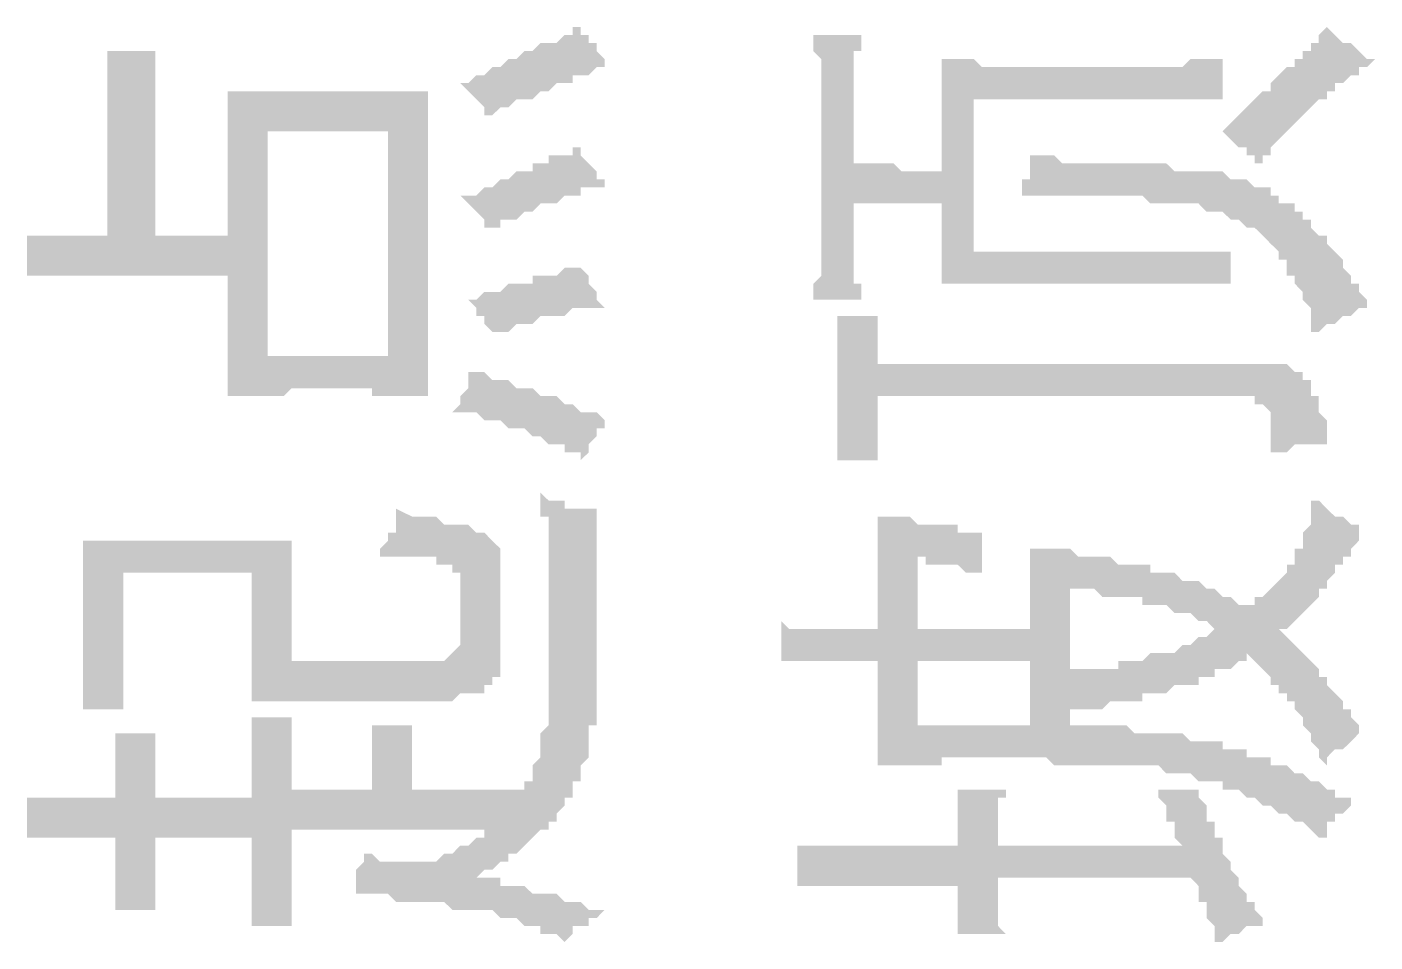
# Model space of a CAD drawing. Header units: millimetres. Extents: x 6156 to 7119, y 3162 to 3647.
# Drawn here: x 6662.02 to 6672.69, y 3460.04 to 3467.28 of the extents above; entities that cross this region are included whole.
import ezdxf

# ---------------------------------------------------------------- set-up
doc = ezdxf.new("R2010")
doc.units = ezdxf.units.MM
doc.layers.add('图层1', color=7, linetype='Continuous')

msp = doc.modelspace()

# ---------------------------------------------------------------- hatches: boundary and pattern name
at = {"layer": '图层1', "transparency": 33554559}
h = msp.add_hatch(color=256, dxfattribs=at)
h.paths.add_polyline_path([(6662.023, 3465.625), (6662.087, 3465.625), (6662.087, 3465.625), (6662.15, 3465.625), (6662.214, 3465.625), (6662.214, 3465.625), (6662.277, 3465.625), (6662.341, 3465.625), (6662.404, 3465.625), (6662.468, 3465.625), (6662.531, 3465.625), (6662.595, 3465.625), (6662.658, 3465.625), (6662.658, 3465.625), (6662.658, 3466.577), (6662.658, 3466.577), (6662.658, 3466.64), (6662.658, 3466.704), (6662.658, 3466.704), (6662.658, 3466.767), (6662.658, 3466.767), (6662.658, 3466.831), (6662.658, 3466.831), (6662.658, 3466.894), (6662.658, 3466.958), (6662.658, 3466.958), (6662.658, 3467.021), (6662.658, 3467.085), (6663.039, 3467.085), (6663.039, 3467.021), (6663.039, 3466.958), (6663.039, 3466.958), (6663.039, 3466.894), (6663.039, 3466.894), (6663.039, 3466.831), (6663.039, 3466.767), (6663.039, 3466.767), (6663.039, 3466.704), (6663.039, 3466.704), (6663.039, 3466.64), (6663.039, 3466.577), (6663.039, 3466.577), (6663.039, 3465.625), (6663.611, 3465.625), (6663.611, 3466.767), (6663.674, 3466.767), (6663.674, 3466.767), (6663.738, 3466.767), (6663.801, 3466.767), (6663.865, 3466.767), (6663.865, 3466.767), (6663.928, 3466.767), (6663.992, 3466.767), (6664.055, 3466.767), (6664.119, 3466.767), (6664.119, 3466.767), (6664.182, 3466.767), (6664.246, 3466.767), (6664.309, 3466.767), (6664.373, 3466.767), (6664.373, 3466.767), (6664.436, 3466.767), (6664.5, 3466.767), (6664.563, 3466.767), (6664.627, 3466.767), (6664.627, 3466.767), (6664.69, 3466.767), (6664.754, 3466.767), (6664.817, 3466.767), (6664.881, 3466.767), (6664.881, 3466.767), (6664.944, 3466.767), (6665.008, 3466.767), (6665.071, 3466.767), (6665.071, 3466.767), (6665.135, 3466.767), (6665.198, 3466.767), (6665.198, 3466.767), (6665.198, 3464.355), (6665.135, 3464.355), (6665.135, 3464.355), (6665.071, 3464.355), (6665.008, 3464.355), (6664.944, 3464.355), (6664.944, 3464.355), (6664.881, 3464.355), (6664.817, 3464.355), (6664.754, 3464.355), (6664.754, 3464.418), (6664.69, 3464.418), (6664.627, 3464.418), (6664.563, 3464.418), (6664.5, 3464.418), (6664.436, 3464.418), (6664.436, 3464.418), (6664.373, 3464.418), (6664.309, 3464.418), (6664.246, 3464.418), (6664.182, 3464.418), (6664.182, 3464.418), (6664.119, 3464.418), (6664.055, 3464.355), (6663.992, 3464.355), (6663.928, 3464.355), (6663.928, 3464.355), (6663.865, 3464.355), (6663.801, 3464.355), (6663.738, 3464.355), (6663.738, 3464.355), (6663.674, 3464.355), (6663.611, 3464.355), (6663.611, 3464.355), (6663.611, 3465.307), (6662.595, 3465.307), (6662.531, 3465.307), (6662.468, 3465.307), (6662.404, 3465.307), (6662.341, 3465.307), (6662.341, 3465.307), (6662.277, 3465.307), (6662.214, 3465.307), (6662.15, 3465.307), (6662.15, 3465.307), (6662.087, 3465.307), (6662.023, 3465.307), (6662.023, 3465.625)], flags=0)
h.paths.add_polyline_path([(6664.881, 3466.45), (6663.928, 3466.45), (6663.928, 3464.672), (6664.881, 3464.672)], flags=0)
h.paths.add_polyline_path([(6665.516, 3464.545), (6665.579, 3464.545), (6665.643, 3464.545), (6665.706, 3464.482), (6665.77, 3464.482), (6665.833, 3464.482), (6665.897, 3464.418), (6665.96, 3464.418), (6666.024, 3464.418), (6666.087, 3464.355), (6666.087, 3464.355), (6666.151, 3464.355), (6666.214, 3464.355), (6666.278, 3464.291), (6666.278, 3464.291), (6666.341, 3464.291), (6666.341, 3464.291), (6666.404, 3464.228), (6666.468, 3464.228), (6666.468, 3464.228), (6666.531, 3464.228), (6666.531, 3464.228), (6666.595, 3464.164), (6666.595, 3464.164), (6666.595, 3464.164), (6666.595, 3464.164), (6666.595, 3464.101), (6666.531, 3464.101), (6666.531, 3464.037), (6666.531, 3464.037), (6666.468, 3463.974), (6666.468, 3463.974), (6666.468, 3463.91), (6666.404, 3463.847), (6666.404, 3463.91), (6666.341, 3463.91), (6666.341, 3463.91), (6666.278, 3463.91), (6666.278, 3463.974), (6666.214, 3463.974), (6666.214, 3463.974), (6666.151, 3463.974), (6666.087, 3464.037), (6666.087, 3464.037), (6666.024, 3464.037), (6665.96, 3464.101), (6665.96, 3464.101), (6665.897, 3464.101), (6665.833, 3464.101), (6665.77, 3464.164), (6665.706, 3464.164), (6665.706, 3464.164), (6665.643, 3464.164), (6665.579, 3464.228), (6665.516, 3464.228), (6665.452, 3464.228), (6665.389, 3464.228), (6665.452, 3464.291), (6665.452, 3464.291), (6665.452, 3464.355), (6665.452, 3464.355), (6665.516, 3464.418), (6665.516, 3464.418), (6665.516, 3464.482), (6665.516, 3464.545), (6665.516, 3464.545), (6665.516, 3464.545)], flags=0)
h.paths.add_polyline_path([(6665.452, 3466.831), (6665.516, 3466.831), (6665.579, 3466.894), (6665.579, 3466.894), (6665.643, 3466.894), (6665.706, 3466.958), (6665.77, 3466.958), (6665.77, 3466.958), (6665.833, 3467.021), (6665.897, 3467.021), (6665.897, 3467.021), (6665.96, 3467.085), (6666.024, 3467.085), (6666.024, 3467.085), (6666.087, 3467.148), (6666.151, 3467.148), (6666.151, 3467.148), (6666.214, 3467.148), (6666.278, 3467.212), (6666.278, 3467.212), (6666.341, 3467.212), (6666.341, 3467.275), (6666.404, 3467.275), (6666.404, 3467.275), (6666.404, 3467.212), (6666.468, 3467.212), (6666.468, 3467.212), (6666.468, 3467.148), (6666.531, 3467.148), (6666.531, 3467.085), (6666.531, 3467.085), (6666.595, 3467.021), (6666.595, 3466.958), (6666.595, 3466.958), (6666.531, 3466.958), (6666.531, 3466.958), (6666.468, 3466.894), (6666.468, 3466.894), (6666.404, 3466.894), (6666.341, 3466.894), (6666.341, 3466.831), (6666.278, 3466.831), (6666.214, 3466.831), (6666.214, 3466.831), (6666.151, 3466.767), (6666.087, 3466.767), (6666.087, 3466.767), (6666.024, 3466.704), (6665.96, 3466.704), (6665.897, 3466.704), (6665.833, 3466.64), (6665.833, 3466.64), (6665.77, 3466.64), (6665.706, 3466.577), (6665.706, 3466.577), (6665.643, 3466.577), (6665.643, 3466.64), (6665.579, 3466.704), (6665.579, 3466.704), (6665.516, 3466.767), (6665.516, 3466.767), (6665.516, 3466.767), (6665.452, 3466.831)], flags=0)
h.paths.add_polyline_path([(6666.595, 3466.006), (6666.531, 3466.006), (6666.531, 3466.006), (6666.468, 3466.006), (6666.404, 3466.006), (6666.404, 3465.942), (6666.341, 3465.942), (6666.278, 3465.942), (6666.278, 3465.942), (6666.214, 3465.879), (6666.151, 3465.879), (6666.151, 3465.879), (6666.087, 3465.879), (6666.024, 3465.815), (6665.96, 3465.815), (6665.96, 3465.815), (6665.897, 3465.752), (6665.833, 3465.752), (6665.77, 3465.752), (6665.77, 3465.688), (6665.706, 3465.688), (6665.706, 3465.688), (6665.643, 3465.688), (6665.643, 3465.752), (6665.643, 3465.752), (6665.579, 3465.815), (6665.579, 3465.815), (6665.516, 3465.879), (6665.516, 3465.879), (6665.452, 3465.942), (6665.579, 3465.942), (6665.643, 3466.006), (6665.706, 3466.006), (6665.77, 3466.069), (6665.77, 3466.069), (6665.833, 3466.069), (6665.897, 3466.133), (6665.96, 3466.133), (6666.024, 3466.133), (6666.024, 3466.196), (6666.087, 3466.196), (6666.151, 3466.196), (6666.151, 3466.26), (6666.214, 3466.26), (6666.214, 3466.26), (6666.278, 3466.26), (6666.278, 3466.26), (6666.341, 3466.26), (6666.341, 3466.323), (6666.404, 3466.323), (6666.404, 3466.323), (6666.404, 3466.26), (6666.404, 3466.26), (6666.468, 3466.196), (6666.468, 3466.196), (6666.531, 3466.133), (6666.531, 3466.133), (6666.531, 3466.069), (6666.595, 3466.069), (6666.595, 3466.006)], flags=0)
h.paths.add_polyline_path([(6666.595, 3465.053), (6666.531, 3465.053), (6666.531, 3465.053), (6666.531, 3465.053), (6666.468, 3465.053), (6666.404, 3465.053), (6666.404, 3465.053), (6666.341, 3465.053), (6666.341, 3465.053), (6666.278, 3464.99), (6666.214, 3464.99), (6666.151, 3464.99), (6666.151, 3464.99), (6666.087, 3464.99), (6666.024, 3464.926), (6665.96, 3464.926), (6665.897, 3464.926), (6665.833, 3464.863), (6665.77, 3464.863), (6665.706, 3464.863), (6665.706, 3464.863), (6665.643, 3464.926), (6665.643, 3464.926), (6665.643, 3464.99), (6665.579, 3464.99), (6665.579, 3465.053), (6665.579, 3465.053), (6665.516, 3465.117), (6665.579, 3465.117), (6665.643, 3465.18), (6665.706, 3465.18), (6665.77, 3465.18), (6665.833, 3465.244), (6665.897, 3465.244), (6665.96, 3465.244), (6666.024, 3465.244), (6666.024, 3465.307), (6666.087, 3465.307), (6666.151, 3465.307), (6666.151, 3465.307), (6666.214, 3465.307), (6666.278, 3465.371), (6666.278, 3465.371), (6666.341, 3465.371), (6666.341, 3465.371), (6666.404, 3465.371), (6666.404, 3465.371), (6666.404, 3465.371), (6666.404, 3465.371), (6666.468, 3465.307), (6666.468, 3465.307), (6666.468, 3465.244), (6666.468, 3465.244), (6666.531, 3465.18), (6666.531, 3465.117), (6666.531, 3465.117), (6666.595, 3465.053)], flags=0)
h = msp.add_hatch(color=256, dxfattribs=at)
h.paths.add_polyline_path([(6669.262, 3465.879), (6669.199, 3465.879), (6669.135, 3465.879), (6669.072, 3465.879), (6669.008, 3465.879), (6669.008, 3465.879), (6668.945, 3465.879), (6668.881, 3465.879), (6668.818, 3465.879), (6668.754, 3465.879), (6668.754, 3465.879), (6668.691, 3465.879), (6668.627, 3465.879), (6668.564, 3465.879), (6668.564, 3465.625), (6668.564, 3465.561), (6668.564, 3465.561), (6668.564, 3465.498), (6668.564, 3465.498), (6668.564, 3465.434), (6668.564, 3465.434), (6668.564, 3465.371), (6668.564, 3465.371), (6668.564, 3465.307), (6668.564, 3465.244), (6668.627, 3465.244), (6668.627, 3465.18), (6668.627, 3465.117), (6668.246, 3465.117), (6668.246, 3465.18), (6668.246, 3465.244), (6668.246, 3465.244), (6668.31, 3465.307), (6668.31, 3465.307), (6668.31, 3465.371), (6668.31, 3465.434), (6668.31, 3465.434), (6668.31, 3465.498), (6668.31, 3465.498), (6668.31, 3465.561), (6668.31, 3465.561), (6668.31, 3465.625), (6668.31, 3466.704), (6668.31, 3466.704), (6668.31, 3466.767), (6668.31, 3466.831), (6668.31, 3466.831), (6668.31, 3466.894), (6668.31, 3466.894), (6668.31, 3466.958), (6668.31, 3467.021), (6668.31, 3467.021), (6668.246, 3467.085), (6668.246, 3467.085), (6668.246, 3467.148), (6668.246, 3467.148), (6668.246, 3467.212), (6668.627, 3467.212), (6668.627, 3467.148), (6668.627, 3467.085), (6668.564, 3467.085), (6668.564, 3467.021), (6668.564, 3467.021), (6668.564, 3466.958), (6668.564, 3466.958), (6668.564, 3466.894), (6668.564, 3466.831), (6668.564, 3466.831), (6668.564, 3466.767), (6668.564, 3466.767), (6668.564, 3466.704), (6668.564, 3466.704), (6668.564, 3466.196), (6668.627, 3466.196), (6668.691, 3466.196), (6668.754, 3466.196), (6668.754, 3466.196), (6668.818, 3466.196), (6668.881, 3466.196), (6668.945, 3466.133), (6668.945, 3466.133), (6669.008, 3466.133), (6669.072, 3466.133), (6669.135, 3466.133), (6669.199, 3466.133), (6669.199, 3466.133), (6669.262, 3466.133), (6669.262, 3467.021), (6669.262, 3467.021), (6669.262, 3467.021), (6669.326, 3467.021), (6669.326, 3467.021), (6669.389, 3467.021), (6669.453, 3467.021), (6669.453, 3467.021), (6669.516, 3467.021), (6669.58, 3466.958), (6669.58, 3466.958), (6669.643, 3466.958), (6669.707, 3466.958), (6669.77, 3466.958), (6669.834, 3466.958), (6669.897, 3466.958), (6669.897, 3466.958), (6669.961, 3466.958), (6670.024, 3466.958), (6670.088, 3466.958), (6670.215, 3466.958), (6670.278, 3466.958), (6670.342, 3466.958), (6670.342, 3466.958), (6670.405, 3466.958), (6670.469, 3466.958), (6670.532, 3466.958), (6670.596, 3466.958), (6670.659, 3466.958), (6670.723, 3466.958), (6670.786, 3466.958), (6670.85, 3466.958), (6670.913, 3466.958), (6670.977, 3466.958), (6671.04, 3466.958), (6671.104, 3466.958), (6671.104, 3466.958), (6671.167, 3466.958), (6671.23, 3467.021), (6671.23, 3467.021), (6671.294, 3467.021), (6671.357, 3467.021), (6671.357, 3467.021), (6671.421, 3467.021), (6671.421, 3467.021), (6671.484, 3467.021), (6671.484, 3467.021), (6671.484, 3467.021), (6671.484, 3466.704), (6669.516, 3466.704), (6669.516, 3465.498), (6671.548, 3465.498), (6671.548, 3465.244), (6671.548, 3465.244), (6671.484, 3465.244), (6671.484, 3465.244), (6671.421, 3465.244), (6671.357, 3465.244), (6671.357, 3465.244), (6671.294, 3465.244), (6671.23, 3465.244), (6671.23, 3465.244), (6671.167, 3465.244), (6671.104, 3465.244), (6671.104, 3465.244), (6671.04, 3465.244), (6670.977, 3465.244), (6670.913, 3465.244), (6670.85, 3465.244), (6670.786, 3465.244), (6670.723, 3465.244), (6670.659, 3465.244), (6670.596, 3465.244), (6670.532, 3465.244), (6670.469, 3465.244), (6670.405, 3465.244), (6670.405, 3465.244), (6670.342, 3465.244), (6670.278, 3465.244), (6670.151, 3465.244), (6670.088, 3465.244), (6670.024, 3465.244), (6669.961, 3465.244), (6669.961, 3465.244), (6669.897, 3465.244), (6669.834, 3465.244), (6669.77, 3465.244), (6669.707, 3465.244), (6669.643, 3465.244), (6669.58, 3465.244), (6669.58, 3465.244), (6669.516, 3465.244), (6669.453, 3465.244), (6669.453, 3465.244), (6669.389, 3465.244), (6669.389, 3465.244), (6669.326, 3465.244), (6669.326, 3465.244), (6669.262, 3465.244), (6669.262, 3465.244), (6669.262, 3465.244)], flags=0)
h.paths.add_polyline_path([(6668.437, 3463.847), (6668.437, 3463.91), (6668.437, 3463.91), (6668.437, 3463.974), (6668.437, 3464.037), (6668.437, 3464.037), (6668.437, 3464.101), (6668.437, 3464.101), (6668.437, 3464.164), (6668.437, 3464.228), (6668.437, 3464.228), (6668.437, 3464.609), (6668.437, 3464.672), (6668.437, 3464.736), (6668.437, 3464.736), (6668.437, 3464.799), (6668.437, 3464.799), (6668.437, 3464.863), (6668.437, 3464.926), (6668.437, 3464.926), (6668.437, 3464.99), (6668.437, 3464.99), (6668.754, 3464.99), (6668.754, 3464.99), (6668.754, 3464.926), (6668.754, 3464.863), (6668.754, 3464.863), (6668.754, 3464.799), (6668.754, 3464.736), (6668.754, 3464.736), (6668.754, 3464.672), (6668.754, 3464.672), (6668.754, 3464.609), (6668.754, 3464.609), (6671.738, 3464.609), (6671.802, 3464.609), (6671.802, 3464.609), (6671.865, 3464.609), (6671.929, 3464.609), (6671.992, 3464.609), (6671.992, 3464.609), (6672.056, 3464.545), (6672.119, 3464.545), (6672.119, 3464.545), (6672.119, 3464.482), (6672.183, 3464.482), (6672.183, 3464.418), (6672.183, 3464.418), (6672.183, 3464.418), (6672.183, 3464.355), (6672.246, 3464.355), (6672.246, 3464.291), (6672.246, 3464.291), (6672.246, 3464.228), (6672.246, 3464.228), (6672.31, 3464.164), (6672.31, 3464.101), (6672.31, 3464.101), (6672.31, 3464.037), (6672.31, 3464.037), (6672.31, 3463.974), (6672.31, 3463.974), (6672.246, 3463.974), (6672.183, 3463.974), (6672.119, 3463.974), (6672.119, 3463.974), (6672.056, 3463.974), (6671.992, 3463.91), (6671.929, 3463.91), (6671.929, 3463.91), (6671.865, 3463.91), (6671.865, 3463.91), (6671.865, 3463.91), (6671.865, 3463.974), (6671.865, 3464.037), (6671.865, 3464.037), (6671.865, 3464.101), (6671.865, 3464.164), (6671.865, 3464.164), (6671.865, 3464.228), (6671.865, 3464.228), (6671.865, 3464.228), (6671.865, 3464.228), (6671.802, 3464.291), (6671.802, 3464.291), (6671.738, 3464.291), (6671.738, 3464.355), (6671.675, 3464.355), (6671.611, 3464.355), (6671.548, 3464.355), (6668.754, 3464.355), (6668.754, 3464.291), (6668.754, 3464.228), (6668.754, 3464.228), (6668.754, 3464.164), (6668.754, 3464.101), (6668.754, 3464.101), (6668.754, 3464.037), (6668.754, 3464.037), (6668.754, 3463.974), (6668.754, 3463.974), (6668.754, 3463.91), (6668.754, 3463.91), (6668.754, 3463.847)], flags=0)
h.paths.add_polyline_path([(6672.627, 3465.053), (6672.564, 3465.053), (6672.564, 3465.053), (6672.5, 3464.99), (6672.437, 3464.99), (6672.437, 3464.99), (6672.373, 3464.926), (6672.373, 3464.926), (6672.31, 3464.926), (6672.246, 3464.863), (6672.246, 3464.863), (6672.246, 3464.863), (6672.183, 3464.863), (6672.183, 3464.926), (6672.183, 3464.99), (6672.183, 3464.99), (6672.183, 3465.053), (6672.119, 3465.117), (6672.119, 3465.117), (6672.119, 3465.18), (6672.119, 3465.18), (6672.056, 3465.244), (6672.056, 3465.244), (6672.056, 3465.307), (6671.992, 3465.307), (6671.992, 3465.371), (6671.992, 3465.371), (6671.992, 3465.434), (6671.929, 3465.434), (6671.929, 3465.498), (6671.929, 3465.498), (6671.865, 3465.561), (6671.865, 3465.561), (6671.802, 3465.625), (6671.802, 3465.625), (6671.738, 3465.688), (6671.738, 3465.688), (6671.675, 3465.688), (6671.611, 3465.752), (6671.611, 3465.752), (6671.548, 3465.752), (6671.484, 3465.815), (6671.484, 3465.815), (6671.421, 3465.815), (6671.421, 3465.815), (6671.357, 3465.815), (6671.357, 3465.815), (6671.294, 3465.879), (6671.23, 3465.879), (6671.23, 3465.879), (6671.167, 3465.879), (6671.104, 3465.879), (6671.04, 3465.879), (6670.977, 3465.879), (6670.977, 3465.879), (6670.913, 3465.879), (6670.85, 3465.942), (6670.786, 3465.942), (6670.723, 3465.942), (6670.723, 3465.942), (6670.659, 3465.942), (6670.659, 3465.942), (6670.596, 3465.942), (6670.532, 3465.942), (6670.469, 3465.942), (6670.405, 3465.942), (6670.405, 3465.942), (6670.342, 3465.942), (6670.278, 3465.942), (6670.215, 3465.942), (6670.215, 3465.942), (6670.151, 3465.942), (6670.088, 3465.942), (6670.024, 3465.942), (6669.961, 3465.942), (6669.897, 3465.942), (6669.897, 3465.942), (6669.897, 3465.942), (6669.897, 3466.006), (6669.897, 3466.069), (6669.961, 3466.069), (6669.961, 3466.133), (6669.961, 3466.133), (6669.961, 3466.196), (6669.961, 3466.196), (6669.961, 3466.26), (6669.961, 3466.26), (6670.024, 3466.26), (6670.024, 3466.26), (6670.088, 3466.26), (6670.151, 3466.26), (6670.151, 3466.26), (6670.215, 3466.196), (6670.278, 3466.196), (6670.342, 3466.196), (6670.405, 3466.196), (6670.405, 3466.196), (6670.469, 3466.196), (6670.532, 3466.196), (6670.596, 3466.196), (6670.659, 3466.196), (6670.723, 3466.196), (6670.723, 3466.196), (6670.786, 3466.196), (6670.85, 3466.196), (6670.913, 3466.196), (6670.913, 3466.196), (6670.977, 3466.196), (6671.04, 3466.196), (6671.104, 3466.133), (6671.167, 3466.133), (6671.167, 3466.133), (6671.23, 3466.133), (6671.294, 3466.133), (6671.357, 3466.133), (6671.357, 3466.133), (6671.421, 3466.133), (6671.421, 3466.133), (6671.484, 3466.133), (6671.548, 3466.069), (6671.611, 3466.069), (6671.611, 3466.069), (6671.675, 3466.069), (6671.738, 3466.006), (6671.738, 3466.006), (6671.802, 3466.006), (6671.865, 3466.006), (6671.865, 3465.942), (6671.929, 3465.942), (6671.929, 3465.879), (6671.992, 3465.879), (6672.056, 3465.879), (6672.056, 3465.815), (6672.119, 3465.815), (6672.119, 3465.815), (6672.119, 3465.752), (6672.183, 3465.752), (6672.183, 3465.688), (6672.183, 3465.688), (6672.246, 3465.625), (6672.246, 3465.625), (6672.31, 3465.625), (6672.31, 3465.561), (6672.31, 3465.561), (6672.373, 3465.498), (6672.373, 3465.498), (6672.437, 3465.434), (6672.437, 3465.434), (6672.437, 3465.371), (6672.5, 3465.307), (6672.5, 3465.307), (6672.5, 3465.244), (6672.564, 3465.244), (6672.564, 3465.18), (6672.564, 3465.18), (6672.627, 3465.117), (6672.627, 3465.053), (6672.627, 3465.053)], flags=0)
h.paths.add_polyline_path([(6671.484, 3466.45), (6671.484, 3466.45), (6671.548, 3466.514), (6671.548, 3466.514), (6671.548, 3466.514), (6671.611, 3466.577), (6671.611, 3466.577), (6671.675, 3466.64), (6671.675, 3466.64), (6671.738, 3466.704), (6671.738, 3466.704), (6671.802, 3466.767), (6671.865, 3466.767), (6671.865, 3466.831), (6671.865, 3466.831), (6671.929, 3466.894), (6671.929, 3466.894), (6671.992, 3466.958), (6671.992, 3466.958), (6672.056, 3466.958), (6672.056, 3467.021), (6672.119, 3467.021), (6672.119, 3467.085), (6672.183, 3467.085), (6672.183, 3467.148), (6672.246, 3467.148), (6672.246, 3467.212), (6672.246, 3467.212), (6672.31, 3467.275), (6672.31, 3467.275), (6672.373, 3467.212), (6672.373, 3467.212), (6672.437, 3467.148), (6672.437, 3467.148), (6672.5, 3467.148), (6672.564, 3467.085), (6672.564, 3467.085), (6672.627, 3467.021), (6672.627, 3467.021), (6672.691, 3467.021), (6672.627, 3466.958), (6672.564, 3466.958), (6672.564, 3466.894), (6672.5, 3466.894), (6672.437, 3466.831), (6672.437, 3466.831), (6672.373, 3466.831), (6672.373, 3466.767), (6672.31, 3466.767), (6672.31, 3466.704), (6672.246, 3466.704), (6672.246, 3466.704), (6672.183, 3466.64), (6672.183, 3466.64), (6672.119, 3466.577), (6672.119, 3466.577), (6672.119, 3466.577), (6672.056, 3466.514), (6672.056, 3466.514), (6671.992, 3466.45), (6671.992, 3466.45), (6671.929, 3466.387), (6671.929, 3466.387), (6671.865, 3466.323), (6671.865, 3466.323), (6671.865, 3466.26), (6671.802, 3466.26), (6671.802, 3466.196), (6671.738, 3466.196), (6671.738, 3466.26), (6671.675, 3466.26), (6671.675, 3466.323), (6671.611, 3466.323), (6671.611, 3466.323), (6671.548, 3466.387), (6671.548, 3466.387), (6671.484, 3466.45), (6671.484, 3466.45)], flags=0)
h = msp.add_hatch(color=256, dxfattribs=at)
h.paths.add_polyline_path([(6666.278, 3460.037), (6666.278, 3460.037), (6666.214, 3460.1), (6666.151, 3460.1), (6666.087, 3460.1), (6666.087, 3460.164), (6666.024, 3460.164), (6665.96, 3460.164), (6665.96, 3460.164), (6665.897, 3460.227), (6665.833, 3460.227), (6665.833, 3460.227), (6665.77, 3460.227), (6665.77, 3460.227), (6665.706, 3460.291), (6665.643, 3460.291), (6665.643, 3460.291), (6665.579, 3460.291), (6665.516, 3460.291), (6665.452, 3460.291), (6665.389, 3460.291), (6665.325, 3460.354), (6665.325, 3460.354), (6665.262, 3460.354), (6665.262, 3460.354), (6665.198, 3460.354), (6665.135, 3460.354), (6665.135, 3460.354), (6665.071, 3460.354), (6665.008, 3460.354), (6664.944, 3460.354), (6664.881, 3460.418), (6664.881, 3460.418), (6664.817, 3460.418), (6664.754, 3460.418), (6664.69, 3460.418), (6664.627, 3460.418), (6664.627, 3460.418), (6664.627, 3460.481), (6664.627, 3460.481), (6664.627, 3460.545), (6664.627, 3460.545), (6664.627, 3460.608), (6664.627, 3460.608), (6664.69, 3460.672), (6664.69, 3460.735), (6664.69, 3460.735), (6664.69, 3460.735), (6664.754, 3460.735), (6664.754, 3460.735), (6664.817, 3460.672), (6664.881, 3460.672), (6664.944, 3460.672), (6665.008, 3460.672), (6665.008, 3460.672), (6665.071, 3460.672), (6665.135, 3460.672), (6665.135, 3460.672), (6665.198, 3460.672), (6665.262, 3460.672), (6665.262, 3460.672), (6665.325, 3460.735), (6665.325, 3460.735), (6665.389, 3460.735), (6665.452, 3460.799), (6665.452, 3460.799), (6665.516, 3460.799), (6665.579, 3460.862), (6665.579, 3460.862), (6665.643, 3460.862), (6665.643, 3460.926), (6665.706, 3460.926), (6665.706, 3460.926), (6665.706, 3460.926), (6664.119, 3460.926), (6664.119, 3460.926), (6664.119, 3460.862), (6664.119, 3460.799), (6664.119, 3460.735), (6664.119, 3460.672), (6664.119, 3460.672), (6664.119, 3460.608), (6664.119, 3460.545), (6664.119, 3460.545), (6664.119, 3460.481), (6664.119, 3460.418), (6664.119, 3460.418), (6664.119, 3460.354), (6664.119, 3460.354), (6664.119, 3460.291), (6664.119, 3460.291), (6664.119, 3460.291), (6664.119, 3460.227), (6664.119, 3460.227), (6664.119, 3460.164), (6664.119, 3460.164), (6663.801, 3460.164), (6663.801, 3460.227), (6663.801, 3460.227), (6663.801, 3460.227), (6663.801, 3460.291), (6663.801, 3460.291), (6663.801, 3460.354), (6663.801, 3460.354), (6663.801, 3460.418), (6663.801, 3460.418), (6663.801, 3460.481), (6663.801, 3460.545), (6663.801, 3460.545), (6663.801, 3460.608), (6663.801, 3460.672), (6663.801, 3460.672), (6663.801, 3460.735), (6663.801, 3460.799), (6663.801, 3460.862), (6663.801, 3460.862), (6663.039, 3460.862), (6663.039, 3460.862), (6663.039, 3460.799), (6663.039, 3460.799), (6663.039, 3460.735), (6663.039, 3460.672), (6663.039, 3460.672), (6663.039, 3460.608), (6663.039, 3460.608), (6663.039, 3460.545), (6663.039, 3460.481), (6663.039, 3460.481), (6663.039, 3460.418), (6663.039, 3460.418), (6663.039, 3460.354), (6663.039, 3460.354), (6663.039, 3460.291), (6662.722, 3460.291), (6662.722, 3460.354), (6662.722, 3460.354), (6662.722, 3460.354), (6662.722, 3460.418), (6662.722, 3460.418), (6662.722, 3460.481), (6662.722, 3460.545), (6662.722, 3460.545), (6662.722, 3460.608), (6662.722, 3460.608), (6662.722, 3460.672), (6662.722, 3460.735), (6662.722, 3460.735), (6662.722, 3460.799), (6662.722, 3460.862), (6662.722, 3460.862), (6662.658, 3460.862), (6662.595, 3460.862), (6662.595, 3460.862), (6662.531, 3460.862), (6662.468, 3460.862), (6662.404, 3460.862), (6662.341, 3460.862), (6662.341, 3460.862), (6662.277, 3460.862), (6662.214, 3460.862), (6662.15, 3460.862), (6662.15, 3460.862), (6662.087, 3460.862), (6662.023, 3460.862), (6662.023, 3460.862), (6662.023, 3461.18), (6662.087, 3461.18), (6662.15, 3461.18), (6662.15, 3461.18), (6662.214, 3461.18), (6662.277, 3461.18), (6662.341, 3461.18), (6662.341, 3461.18), (6662.404, 3461.18), (6662.468, 3461.18), (6662.531, 3461.18), (6662.595, 3461.18), (6662.595, 3461.18), (6662.658, 3461.18), (6662.722, 3461.18), (6662.722, 3461.18), (6662.722, 3461.18), (6662.722, 3461.243), (6662.722, 3461.307), (6662.722, 3461.37), (6662.722, 3461.37), (6662.722, 3461.434), (6662.722, 3461.497), (6662.722, 3461.497), (6662.722, 3461.561), (6662.722, 3461.561), (6662.722, 3461.624), (6662.722, 3461.624), (6662.722, 3461.624), (6662.722, 3461.688), (6663.039, 3461.688), (6663.039, 3461.624), (6663.039, 3461.624), (6663.039, 3461.561), (6663.039, 3461.561), (6663.039, 3461.497), (6663.039, 3461.497), (6663.039, 3461.434), (6663.039, 3461.37), (6663.039, 3461.37), (6663.039, 3461.307), (6663.039, 3461.243), (6663.039, 3461.243), (6663.039, 3461.18), (6663.039, 3461.18), (6663.801, 3461.18), (6663.801, 3461.18), (6663.801, 3461.243), (6663.801, 3461.307), (6663.801, 3461.37), (6663.801, 3461.37), (6663.801, 3461.434), (6663.801, 3461.434), (6663.801, 3461.497), (6663.801, 3461.561), (6663.801, 3461.561), (6663.801, 3461.624), (6663.801, 3461.624), (6663.801, 3461.688), (6663.801, 3461.688), (6663.801, 3461.751), (6663.801, 3461.751), (6663.801, 3461.815), (6663.801, 3461.815), (6664.119, 3461.815), (6664.119, 3461.751), (6664.119, 3461.751), (6664.119, 3461.688), (6664.119, 3461.688), (6664.119, 3461.624), (6664.119, 3461.624), (6664.119, 3461.561), (6664.119, 3461.561), (6664.119, 3461.497), (6664.119, 3461.434), (6664.119, 3461.434), (6664.119, 3461.37), (6664.119, 3461.307), (6664.119, 3461.307), (6664.119, 3461.243), (6664.119, 3461.243), (6664.754, 3461.243), (6664.754, 3461.243), (6664.754, 3461.307), (6664.754, 3461.307), (6664.754, 3461.37), (6664.754, 3461.434), (6664.754, 3461.434), (6664.754, 3461.497), (6664.754, 3461.497), (6664.754, 3461.561), (6664.754, 3461.561), (6664.754, 3461.624), (6664.754, 3461.688), (6664.754, 3461.688), (6664.754, 3461.751), (6664.754, 3461.751), (6665.071, 3461.751), (6665.071, 3461.751), (6665.071, 3461.688), (6665.071, 3461.624), (6665.071, 3461.624), (6665.071, 3461.561), (6665.071, 3461.561), (6665.071, 3461.497), (6665.071, 3461.497), (6665.071, 3461.434), (6665.071, 3461.37), (6665.071, 3461.37), (6665.071, 3461.307), (6665.071, 3461.307), (6665.071, 3461.243), (6665.071, 3461.243), (6665.897, 3461.243), (6665.96, 3461.243), (6665.96, 3461.243), (6665.96, 3461.243), (6665.96, 3461.307), (6665.96, 3461.307), (6666.024, 3461.307), (6666.024, 3461.37), (6666.024, 3461.37), (6666.024, 3461.434), (6666.024, 3461.434), (6666.087, 3461.497), (6666.087, 3461.497), (6666.087, 3461.561), (6666.087, 3461.561), (6666.087, 3461.624), (6666.087, 3461.624), (6666.087, 3461.688), (6666.151, 3461.751), (6666.151, 3461.751), (6666.151, 3461.815), (6666.151, 3461.878), (6666.151, 3461.942), (6666.151, 3461.942), (6666.151, 3462.005), (6666.151, 3462.069), (6666.151, 3462.132), (6666.151, 3462.196), (6666.151, 3462.196), (6666.151, 3462.259), (6666.151, 3462.323), (6666.151, 3462.323), (6666.151, 3462.386), (6666.151, 3462.45), (6666.151, 3462.45), (6666.151, 3462.513), (6666.151, 3462.513), (6666.151, 3462.577), (6666.151, 3462.64), (6666.151, 3462.64), (6666.151, 3462.704), (6666.151, 3462.767), (6666.151, 3462.767), (6666.151, 3462.831), (6666.151, 3462.831), (6666.151, 3462.894), (6666.151, 3462.958), (6666.151, 3462.958), (6666.151, 3463.021), (6666.151, 3463.021), (6666.151, 3463.085), (6666.151, 3463.148), (6666.151, 3463.148), (6666.151, 3463.211), (6666.151, 3463.211), (6666.151, 3463.275), (6666.151, 3463.275), (6666.151, 3463.338), (6666.151, 3463.338), (6666.151, 3463.402), (6666.087, 3463.402), (6666.087, 3463.465), (6666.087, 3463.465), (6666.087, 3463.529), (6666.087, 3463.529), (6666.087, 3463.592), (6666.151, 3463.529), (6666.151, 3463.529), (6666.214, 3463.529), (6666.278, 3463.529), (6666.278, 3463.465), (6666.341, 3463.465), (6666.405, 3463.465), (6666.468, 3463.465), (6666.532, 3463.465), (6666.532, 3463.402), (6666.532, 3463.402), (6666.532, 3463.402), (6666.532, 3463.338), (6666.532, 3463.275), (6666.532, 3463.275), (6666.532, 3463.211), (6666.532, 3463.148), (6666.532, 3463.148), (6666.532, 3463.085), (6666.532, 3463.021), (6666.532, 3463.021), (6666.532, 3462.958), (6666.532, 3462.894), (6666.532, 3462.894), (6666.532, 3462.831), (6666.532, 3462.831), (6666.532, 3462.767), (6666.532, 3462.704), (6666.532, 3462.704), (6666.532, 3462.64), (6666.532, 3462.64), (6666.532, 3462.577), (6666.532, 3462.577), (6666.532, 3462.513), (6666.532, 3462.513), (6666.532, 3462.45), (6666.532, 3462.45), (6666.532, 3462.386), (6666.532, 3462.386), (6666.532, 3462.323), (6666.532, 3462.323), (6666.532, 3462.259), (6666.532, 3462.259), (6666.532, 3462.196), (6666.532, 3462.132), (6666.532, 3462.132), (6666.532, 3462.069), (6666.532, 3462.005), (6666.532, 3462.005), (6666.532, 3461.942), (6666.532, 3461.942), (6666.532, 3461.878), (6666.532, 3461.815), (6666.532, 3461.815), (6666.532, 3461.751), (6666.468, 3461.751), (6666.468, 3461.688), (6666.468, 3461.688), (6666.468, 3461.624), (6666.468, 3461.561), (6666.468, 3461.561), (6666.468, 3461.497), (6666.468, 3461.497), (6666.405, 3461.434), (6666.405, 3461.434), (6666.405, 3461.37), (6666.405, 3461.307), (6666.341, 3461.307), (6666.341, 3461.243), (6666.341, 3461.243), (6666.341, 3461.18), (6666.278, 3461.18), (6666.278, 3461.116), (6666.278, 3461.116), (6666.214, 3461.053), (6666.214, 3461.053), (6666.214, 3460.989), (6666.151, 3460.989), (6666.151, 3460.926), (6666.151, 3460.926), (6666.087, 3460.926), (6666.087, 3460.926), (6666.024, 3460.862), (6666.024, 3460.862), (6665.96, 3460.799), (6665.96, 3460.799), (6665.897, 3460.735), (6665.897, 3460.735), (6665.833, 3460.735), (6665.833, 3460.672), (6665.77, 3460.672), (6665.706, 3460.608), (6665.706, 3460.608), (6665.643, 3460.608), (6665.579, 3460.545), (6665.643, 3460.545), (6665.706, 3460.545), (6665.77, 3460.545), (6665.77, 3460.481), (6665.833, 3460.481), (6665.897, 3460.481), (6665.96, 3460.481), (6665.96, 3460.481), (6666.024, 3460.418), (6666.087, 3460.418), (6666.151, 3460.418), (6666.151, 3460.418), (6666.214, 3460.418), (6666.278, 3460.354), (6666.341, 3460.354), (6666.341, 3460.354), (6666.405, 3460.354), (6666.468, 3460.291), (6666.468, 3460.291), (6666.532, 3460.291), (6666.595, 3460.291), (6666.595, 3460.291), (6666.532, 3460.227), (6666.468, 3460.227), (6666.468, 3460.164), (6666.405, 3460.164), (6666.341, 3460.164), (6666.341, 3460.1), (6666.341, 3460.1), (6666.278, 3460.037), (6666.278, 3460.037)], flags=0)
h.paths.add_polyline_path([(6664.944, 3463.465), (6665.071, 3463.402), (6665.135, 3463.402), (6665.198, 3463.402), (6665.198, 3463.402), (6665.262, 3463.402), (6665.325, 3463.338), (6665.389, 3463.338), (6665.452, 3463.338), (6665.452, 3463.338), (6665.516, 3463.338), (6665.516, 3463.338), (6665.579, 3463.275), (6665.579, 3463.275), (6665.643, 3463.275), (6665.643, 3463.275), (6665.706, 3463.211), (6665.706, 3463.211), (6665.706, 3463.211), (6665.77, 3463.148), (6665.77, 3463.148), (6665.77, 3463.085), (6665.77, 3463.021), (6665.77, 3463.021), (6665.77, 3462.958), (6665.77, 3462.259), (6665.77, 3462.259), (6665.77, 3462.196), (6665.77, 3462.196), (6665.77, 3462.132), (6665.706, 3462.132), (6665.706, 3462.069), (6665.706, 3462.069), (6665.643, 3462.069), (6665.643, 3462.005), (6665.579, 3462.005), (6665.579, 3462.005), (6665.516, 3462.005), (6665.452, 3462.005), (6665.389, 3461.942), (6665.325, 3461.942), (6665.325, 3461.942), (6664.373, 3461.942), (6664.309, 3461.942), (6664.309, 3461.942), (6664.246, 3461.942), (6664.182, 3461.942), (6664.119, 3461.942), (6664.119, 3461.942), (6664.055, 3461.942), (6663.992, 3461.942), (6663.928, 3461.942), (6663.865, 3461.942), (6663.865, 3461.942), (6663.801, 3461.942), (6663.801, 3461.942), (6663.801, 3462.958), (6662.785, 3462.958), (6662.785, 3462.894), (6662.785, 3462.831), (6662.785, 3462.767), (6662.785, 3462.704), (6662.785, 3462.64), (6662.785, 3462.64), (6662.785, 3462.577), (6662.785, 3462.513), (6662.785, 3462.45), (6662.785, 3462.45), (6662.785, 3462.386), (6662.785, 3462.323), (6662.785, 3462.323), (6662.785, 3462.259), (6662.785, 3462.196), (6662.785, 3462.196), (6662.785, 3462.132), (6662.785, 3462.132), (6662.785, 3462.069), (6662.785, 3462.069), (6662.785, 3462.005), (6662.785, 3462.005), (6662.785, 3462.005), (6662.785, 3461.942), (6662.785, 3461.942), (6662.785, 3461.942), (6662.785, 3461.878), (6662.785, 3461.878), (6662.785, 3461.878), (6662.468, 3461.878), (6662.468, 3461.878), (6662.468, 3461.942), (6662.468, 3462.005), (6662.468, 3462.005), (6662.468, 3462.069), (6662.468, 3462.069), (6662.468, 3462.132), (6662.468, 3462.132), (6662.468, 3462.196), (6662.468, 3462.259), (6662.468, 3462.259), (6662.468, 3462.323), (6662.468, 3462.323), (6662.468, 3463.211), (6662.531, 3463.211), (6662.531, 3463.211), (6662.595, 3463.211), (6662.658, 3463.211), (6662.658, 3463.211), (6662.722, 3463.211), (6662.785, 3463.211), (6662.785, 3463.211), (6662.849, 3463.211), (6662.912, 3463.211), (6662.976, 3463.211), (6663.039, 3463.211), (6663.103, 3463.211), (6663.166, 3463.211), (6663.23, 3463.211), (6663.293, 3463.211), (6663.293, 3463.211), (6663.357, 3463.211), (6663.42, 3463.211), (6663.484, 3463.211), (6663.547, 3463.211), (6663.611, 3463.211), (6663.674, 3463.211), (6663.674, 3463.211), (6663.738, 3463.211), (6663.801, 3463.211), (6663.865, 3463.211), (6663.928, 3463.211), (6663.928, 3463.211), (6663.992, 3463.211), (6664.055, 3463.211), (6664.055, 3463.211), (6664.119, 3463.211), (6664.119, 3463.211), (6664.119, 3462.259), (6665.135, 3462.259), (6665.198, 3462.259), (6665.262, 3462.259), (6665.262, 3462.259), (6665.325, 3462.259), (6665.325, 3462.259), (6665.389, 3462.323), (6665.389, 3462.323), (6665.452, 3462.386), (6665.452, 3462.386), (6665.452, 3462.45), (6665.452, 3462.45), (6665.452, 3462.894), (6665.452, 3462.894), (6665.452, 3462.958), (6665.389, 3462.958), (6665.389, 3463.021), (6665.325, 3463.021), (6665.325, 3463.021), (6665.262, 3463.021), (6665.262, 3463.085), (6665.198, 3463.085), (6665.135, 3463.085), (6665.135, 3463.085), (6665.071, 3463.085), (6665.008, 3463.085), (6664.944, 3463.085), (6664.881, 3463.085), (6664.817, 3463.085), (6664.817, 3463.085), (6664.817, 3463.148), (6664.817, 3463.148), (6664.881, 3463.211), (6664.881, 3463.211), (6664.881, 3463.275), (6664.944, 3463.275), (6664.944, 3463.338), (6664.944, 3463.402), (6664.944, 3463.402), (6664.944, 3463.465)], flags=0)
h = msp.add_hatch(color=256, dxfattribs=at)
h.paths.add_polyline_path([(6672.31, 3460.862), (6672.247, 3460.862), (6672.183, 3460.926), (6672.183, 3460.926), (6672.12, 3460.989), (6672.12, 3460.989), (6672.056, 3460.989), (6671.993, 3461.053), (6671.993, 3461.053), (6671.929, 3461.053), (6671.866, 3461.116), (6671.866, 3461.116), (6671.802, 3461.116), (6671.739, 3461.18), (6671.739, 3461.18), (6671.675, 3461.18), (6671.675, 3461.18), (6671.612, 3461.243), (6671.612, 3461.243), (6671.548, 3461.243), (6671.485, 3461.243), (6671.485, 3461.307), (6671.421, 3461.307), (6671.358, 3461.307), (6671.294, 3461.307), (6671.294, 3461.307), (6671.231, 3461.37), (6671.167, 3461.37), (6671.104, 3461.37), (6671.104, 3461.37), (6671.04, 3461.37), (6670.977, 3461.434), (6670.913, 3461.434), (6670.913, 3461.434), (6670.85, 3461.434), (6670.85, 3461.434), (6670.786, 3461.434), (6670.723, 3461.434), (6670.723, 3461.434), (6670.659, 3461.434), (6670.596, 3461.434), (6670.596, 3461.434), (6670.532, 3461.434), (6670.469, 3461.434), (6670.405, 3461.434), (6670.342, 3461.434), (6670.342, 3461.434), (6670.278, 3461.434), (6670.215, 3461.434), (6670.151, 3461.434), (6670.088, 3461.497), (6670.024, 3461.497), (6669.961, 3461.497), (6669.897, 3461.497), (6669.834, 3461.497), (6669.834, 3461.497), (6669.77, 3461.497), (6669.707, 3461.497), (6669.643, 3461.497), (6669.58, 3461.497), (6669.516, 3461.497), (6669.453, 3461.497), (6669.389, 3461.497), (6669.326, 3461.497), (6669.262, 3461.497), (6669.262, 3461.434), (6669.199, 3461.434), (6669.135, 3461.434), (6669.072, 3461.434), (6669.072, 3461.434), (6669.008, 3461.434), (6668.945, 3461.434), (6668.881, 3461.434), (6668.881, 3461.434), (6668.818, 3461.434), (6668.818, 3461.434), (6668.754, 3461.434), (6668.754, 3461.434), (6668.754, 3462.259), (6668.691, 3462.259), (6668.627, 3462.259), (6668.564, 3462.259), (6668.5, 3462.259), (6668.437, 3462.259), (6668.373, 3462.259), (6668.31, 3462.259), (6668.31, 3462.259), (6668.246, 3462.259), (6668.183, 3462.259), (6668.183, 3462.259), (6668.119, 3462.259), (6668.056, 3462.259), (6668.056, 3462.259), (6667.992, 3462.259), (6667.992, 3462.577), (6668.056, 3462.513), (6668.056, 3462.513), (6668.119, 3462.513), (6668.183, 3462.513), (6668.183, 3462.513), (6668.246, 3462.513), (6668.31, 3462.513), (6668.373, 3462.513), (6668.373, 3462.513), (6668.437, 3462.513), (6668.5, 3462.513), (6668.564, 3462.513), (6668.627, 3462.513), (6668.691, 3462.513), (6668.754, 3462.513), (6668.754, 3463.402), (6668.818, 3463.402), (6668.881, 3463.402), (6668.945, 3463.402), (6669.008, 3463.402), (6669.072, 3463.339), (6669.135, 3463.339), (6669.135, 3463.339), (6669.199, 3463.339), (6669.262, 3463.339), (6669.326, 3463.339), (6669.389, 3463.339), (6669.389, 3463.275), (6669.453, 3463.275), (6669.516, 3463.275), (6669.516, 3463.275), (6669.58, 3463.275), (6669.58, 3463.275), (6669.58, 3463.275), (6669.58, 3463.212), (6669.58, 3463.212), (6669.58, 3463.148), (6669.58, 3463.085), (6669.58, 3463.085), (6669.58, 3463.021), (6669.58, 3463.021), (6669.58, 3462.958), (6669.516, 3462.958), (6669.516, 3462.958), (6669.453, 3462.958), (6669.389, 3463.021), (6669.326, 3463.021), (6669.326, 3463.021), (6669.262, 3463.021), (6669.199, 3463.021), (6669.135, 3463.021), (6669.135, 3463.085), (6669.072, 3463.085), (6669.072, 3462.513), (6669.961, 3462.513), (6669.961, 3463.148), (6670.024, 3463.148), (6670.024, 3463.148), (6670.088, 3463.148), (6670.151, 3463.148), (6670.215, 3463.148), (6670.278, 3463.148), (6670.342, 3463.085), (6670.405, 3463.085), (6670.405, 3463.085), (6670.469, 3463.085), (6670.532, 3463.085), (6670.596, 3463.085), (6670.596, 3463.085), (6670.659, 3463.021), (6670.723, 3463.021), (6670.723, 3463.021), (6670.786, 3463.021), (6670.85, 3463.021), (6670.85, 3463.021), (6670.913, 3463.021), (6670.913, 3462.958), (6670.977, 3462.958), (6671.04, 3462.958), (6671.04, 3462.958), (6671.104, 3462.958), (6671.167, 3462.894), (6671.231, 3462.894), (6671.231, 3462.894), (6671.294, 3462.894), (6671.358, 3462.831), (6671.358, 3462.831), (6671.421, 3462.831), (6671.485, 3462.767), (6671.485, 3462.767), (6671.548, 3462.767), (6671.612, 3462.704), (6671.612, 3462.704), (6671.675, 3462.704), (6671.675, 3462.704), (6671.739, 3462.704), (6671.739, 3462.767), (6671.802, 3462.767), (6671.802, 3462.767), (6671.866, 3462.831), (6671.866, 3462.831), (6671.929, 3462.894), (6671.929, 3462.894), (6671.993, 3462.958), (6671.993, 3462.958), (6671.993, 3463.021), (6672.056, 3463.021), (6672.056, 3463.085), (6672.056, 3463.085), (6672.056, 3463.148), (6672.12, 3463.148), (6672.12, 3463.212), (6672.12, 3463.275), (6672.12, 3463.275), (6672.183, 3463.339), (6672.183, 3463.339), (6672.183, 3463.402), (6672.183, 3463.402), (6672.183, 3463.465), (6672.183, 3463.529), (6672.247, 3463.529), (6672.247, 3463.529), (6672.31, 3463.465), (6672.31, 3463.465), (6672.374, 3463.402), (6672.437, 3463.402), (6672.437, 3463.402), (6672.501, 3463.339), (6672.501, 3463.339), (6672.564, 3463.339), (6672.564, 3463.275), (6672.564, 3463.275), (6672.564, 3463.212), (6672.564, 3463.212), (6672.501, 3463.148), (6672.501, 3463.148), (6672.501, 3463.085), (6672.437, 3463.085), (6672.437, 3463.021), (6672.374, 3463.021), (6672.374, 3462.958), (6672.374, 3462.958), (6672.31, 3462.894), (6672.31, 3462.894), (6672.31, 3462.831), (6672.247, 3462.831), (6672.247, 3462.767), (6672.247, 3462.767), (6672.183, 3462.704), (6672.183, 3462.704), (6672.12, 3462.64), (6672.12, 3462.64), (6672.056, 3462.577), (6672.056, 3462.577), (6671.993, 3462.513), (6671.929, 3462.513), (6671.929, 3462.513), (6671.993, 3462.45), (6671.993, 3462.45), (6671.993, 3462.45), (6672.056, 3462.386), (6672.056, 3462.386), (6672.12, 3462.323), (6672.12, 3462.323), (6672.183, 3462.259), (6672.183, 3462.259), (6672.247, 3462.196), (6672.247, 3462.196), (6672.247, 3462.132), (6672.31, 3462.132), (6672.31, 3462.069), (6672.31, 3462.069), (6672.374, 3462.005), (6672.374, 3462.005), (6672.437, 3461.942), (6672.437, 3461.942), (6672.437, 3461.878), (6672.501, 3461.878), (6672.501, 3461.815), (6672.501, 3461.815), (6672.564, 3461.751), (6672.564, 3461.688), (6672.564, 3461.688), (6672.564, 3461.688), (6672.501, 3461.624), (6672.501, 3461.624), (6672.437, 3461.561), (6672.437, 3461.561), (6672.374, 3461.561), (6672.31, 3461.497), (6672.31, 3461.497), (6672.31, 3461.434), (6672.247, 3461.497), (6672.247, 3461.561), (6672.247, 3461.561), (6672.183, 3461.624), (6672.183, 3461.624), (6672.183, 3461.688), (6672.183, 3461.688), (6672.12, 3461.751), (6672.12, 3461.815), (6672.12, 3461.815), (6672.056, 3461.878), (6672.056, 3461.878), (6672.056, 3461.942), (6671.993, 3461.942), (6671.993, 3462.005), (6671.993, 3462.005), (6671.929, 3462.005), (6671.929, 3462.069), (6671.866, 3462.069), (6671.866, 3462.132), (6671.866, 3462.132), (6671.802, 3462.196), (6671.802, 3462.196), (6671.739, 3462.259), (6671.739, 3462.259), (6671.675, 3462.323), (6671.675, 3462.323), (6671.675, 3462.259), (6671.612, 3462.259), (6671.612, 3462.259), (6671.548, 3462.196), (6671.485, 3462.196), (6671.485, 3462.196), (6671.421, 3462.196), (6671.421, 3462.132), (6671.358, 3462.132), (6671.294, 3462.132), (6671.294, 3462.069), (6671.231, 3462.069), (6671.167, 3462.069), (6671.167, 3462.069), (6671.104, 3462.069), (6671.04, 3462.005), (6671.04, 3462.005), (6670.977, 3462.005), (6670.913, 3462.005), (6670.85, 3462.005), (6670.85, 3461.942), (6670.786, 3461.942), (6670.723, 3461.942), (6670.659, 3461.942), (6670.596, 3461.942), (6670.596, 3461.942), (6670.532, 3461.878), (6670.469, 3461.878), (6670.405, 3461.878), (6670.342, 3461.878), (6670.278, 3461.878), (6670.278, 3461.878), (6670.278, 3461.751), (6670.342, 3461.751), (6670.405, 3461.751), (6670.405, 3461.751), (6670.469, 3461.751), (6670.532, 3461.751), (6670.596, 3461.751), (6670.659, 3461.751), (6670.723, 3461.751), (6670.786, 3461.688), (6670.85, 3461.688), (6670.85, 3461.688), (6670.913, 3461.688), (6670.977, 3461.688), (6671.04, 3461.688), (6671.104, 3461.688), (6671.104, 3461.688), (6671.167, 3461.688), (6671.231, 3461.624), (6671.294, 3461.624), (6671.294, 3461.624), (6671.358, 3461.624), (6671.421, 3461.624), (6671.421, 3461.624), (6671.485, 3461.624), (6671.485, 3461.561), (6671.548, 3461.561), (6671.612, 3461.561), (6671.612, 3461.561), (6671.675, 3461.561), (6671.675, 3461.497), (6671.739, 3461.497), (6671.802, 3461.497), (6671.866, 3461.497), (6671.866, 3461.434), (6671.929, 3461.434), (6671.993, 3461.434), (6672.056, 3461.37), (6672.056, 3461.37), (6672.12, 3461.37), (6672.183, 3461.307), (6672.183, 3461.307), (6672.247, 3461.307), (6672.31, 3461.243), (6672.31, 3461.243), (6672.374, 3461.243), (6672.374, 3461.18), (6672.437, 3461.18), (6672.501, 3461.18), (6672.501, 3461.116), (6672.564, 3461.116), (6672.501, 3461.116), (6672.437, 3461.053), (6672.437, 3461.053), (6672.374, 3461.053), (6672.374, 3460.989), (6672.31, 3460.989), (6672.31, 3460.926), (6672.31, 3460.926), (6672.31, 3460.862), (6672.31, 3460.862)], flags=0)
h.paths.add_polyline_path([(6668.119, 3460.799), (6668.183, 3460.799), (6668.246, 3460.799), (6668.31, 3460.799), (6668.373, 3460.799), (6668.437, 3460.799), (6668.437, 3460.799), (6668.5, 3460.799), (6668.564, 3460.799), (6668.627, 3460.799), (6668.627, 3460.799), (6668.691, 3460.799), (6668.754, 3460.799), (6668.754, 3460.799), (6668.754, 3460.799), (6669.389, 3460.799), (6669.389, 3460.799), (6669.389, 3460.862), (6669.389, 3460.862), (6669.389, 3460.926), (6669.389, 3460.926), (6669.389, 3460.989), (6669.389, 3461.053), (6669.389, 3461.053), (6669.389, 3461.116), (6669.389, 3461.116), (6669.389, 3461.18), (6669.389, 3461.243), (6669.389, 3461.243), (6669.77, 3461.243), (6669.77, 3461.18), (6669.707, 3461.18), (6669.707, 3461.116), (6669.707, 3461.053), (6669.707, 3461.053), (6669.707, 3460.989), (6669.707, 3460.989), (6669.707, 3460.926), (6669.707, 3460.862), (6669.707, 3460.862), (6669.707, 3460.799), (6669.707, 3460.799), (6669.707, 3460.799), (6671.167, 3460.799), (6671.167, 3460.799), (6671.104, 3460.862), (6671.104, 3460.862), (6671.104, 3460.926), (6671.104, 3460.926), (6671.104, 3460.989), (6671.04, 3460.989), (6671.04, 3461.053), (6671.04, 3461.116), (6671.04, 3461.116), (6670.977, 3461.18), (6670.977, 3461.18), (6670.977, 3461.243), (6670.977, 3461.243), (6671.294, 3461.243), (6671.294, 3461.18), (6671.294, 3461.18), (6671.358, 3461.116), (6671.358, 3461.116), (6671.358, 3461.053), (6671.358, 3460.989), (6671.421, 3460.989), (6671.421, 3460.926), (6671.421, 3460.926), (6671.421, 3460.862), (6671.485, 3460.862), (6671.485, 3460.799), (6671.485, 3460.799), (6671.485, 3460.735), (6671.485, 3460.735), (6671.548, 3460.672), (6671.548, 3460.672), (6671.548, 3460.608), (6671.548, 3460.608), (6671.612, 3460.545), (6671.612, 3460.545), (6671.612, 3460.481), (6671.675, 3460.418), (6671.675, 3460.418), (6671.675, 3460.354), (6671.739, 3460.354), (6671.739, 3460.291), (6671.739, 3460.291), (6671.802, 3460.227), (6671.802, 3460.227), (6671.802, 3460.164), (6671.739, 3460.164), (6671.739, 3460.164), (6671.675, 3460.164), (6671.612, 3460.1), (6671.612, 3460.1), (6671.548, 3460.1), (6671.485, 3460.037), (6671.485, 3460.037), (6671.421, 3460.037), (6671.421, 3460.037), (6671.421, 3460.1), (6671.421, 3460.1), (6671.421, 3460.164), (6671.358, 3460.227), (6671.358, 3460.227), (6671.358, 3460.291), (6671.358, 3460.291), (6671.358, 3460.354), (6671.294, 3460.354), (6671.294, 3460.418), (6671.294, 3460.481), (6671.294, 3460.481), (6671.231, 3460.545), (6669.707, 3460.545), (6669.707, 3460.481), (6669.707, 3460.418), (6669.707, 3460.418), (6669.707, 3460.354), (6669.707, 3460.291), (6669.707, 3460.291), (6669.707, 3460.227), (6669.707, 3460.227), (6669.707, 3460.164), (6669.707, 3460.164), (6669.77, 3460.1), (6669.77, 3460.1), (6669.389, 3460.1), (6669.389, 3460.1), (6669.389, 3460.164), (6669.389, 3460.164), (6669.389, 3460.227), (6669.389, 3460.227), (6669.389, 3460.291), (6669.389, 3460.354), (6669.389, 3460.354), (6669.389, 3460.418), (6669.389, 3460.481), (6669.389, 3460.481), (6669.389, 3460.481), (6668.818, 3460.481), (6668.754, 3460.481), (6668.754, 3460.481), (6668.691, 3460.481), (6668.627, 3460.481), (6668.627, 3460.481), (6668.564, 3460.481), (6668.5, 3460.481), (6668.437, 3460.481), (6668.373, 3460.481), (6668.31, 3460.481), (6668.31, 3460.481), (6668.246, 3460.481), (6668.183, 3460.481), (6668.119, 3460.481)], flags=0)
h.paths.add_polyline_path([(6670.278, 3462.196), (6670.342, 3462.196), (6670.342, 3462.196), (6670.405, 3462.196), (6670.469, 3462.196), (6670.532, 3462.196), (6670.596, 3462.196), (6670.659, 3462.196), (6670.659, 3462.259), (6670.723, 3462.259), (6670.786, 3462.259), (6670.85, 3462.259), (6670.85, 3462.259), (6670.913, 3462.323), (6670.977, 3462.323), (6671.04, 3462.323), (6671.04, 3462.323), (6671.104, 3462.323), (6671.167, 3462.386), (6671.167, 3462.386), (6671.231, 3462.386), (6671.231, 3462.386), (6671.294, 3462.45), (6671.358, 3462.45), (6671.358, 3462.45), (6671.421, 3462.513), (6671.421, 3462.513), (6671.421, 3462.513), (6671.358, 3462.577), (6671.294, 3462.577), (6671.294, 3462.577), (6671.231, 3462.64), (6671.167, 3462.64), (6671.167, 3462.64), (6671.104, 3462.64), (6671.04, 3462.704), (6670.977, 3462.704), (6670.977, 3462.704), (6670.913, 3462.704), (6670.85, 3462.704), (6670.85, 3462.767), (6670.786, 3462.767), (6670.723, 3462.767), (6670.659, 3462.767), (6670.659, 3462.767), (6670.596, 3462.767), (6670.532, 3462.767), (6670.469, 3462.831), (6670.405, 3462.831), (6670.405, 3462.831), (6670.342, 3462.831), (6670.278, 3462.831), (6670.278, 3462.831)], flags=0)
h.paths.add_polyline_path([(6669.961, 3462.259), (6669.072, 3462.259), (6669.072, 3461.751), (6669.961, 3461.751)], flags=0)

doc.saveas('drawing.dxf')
